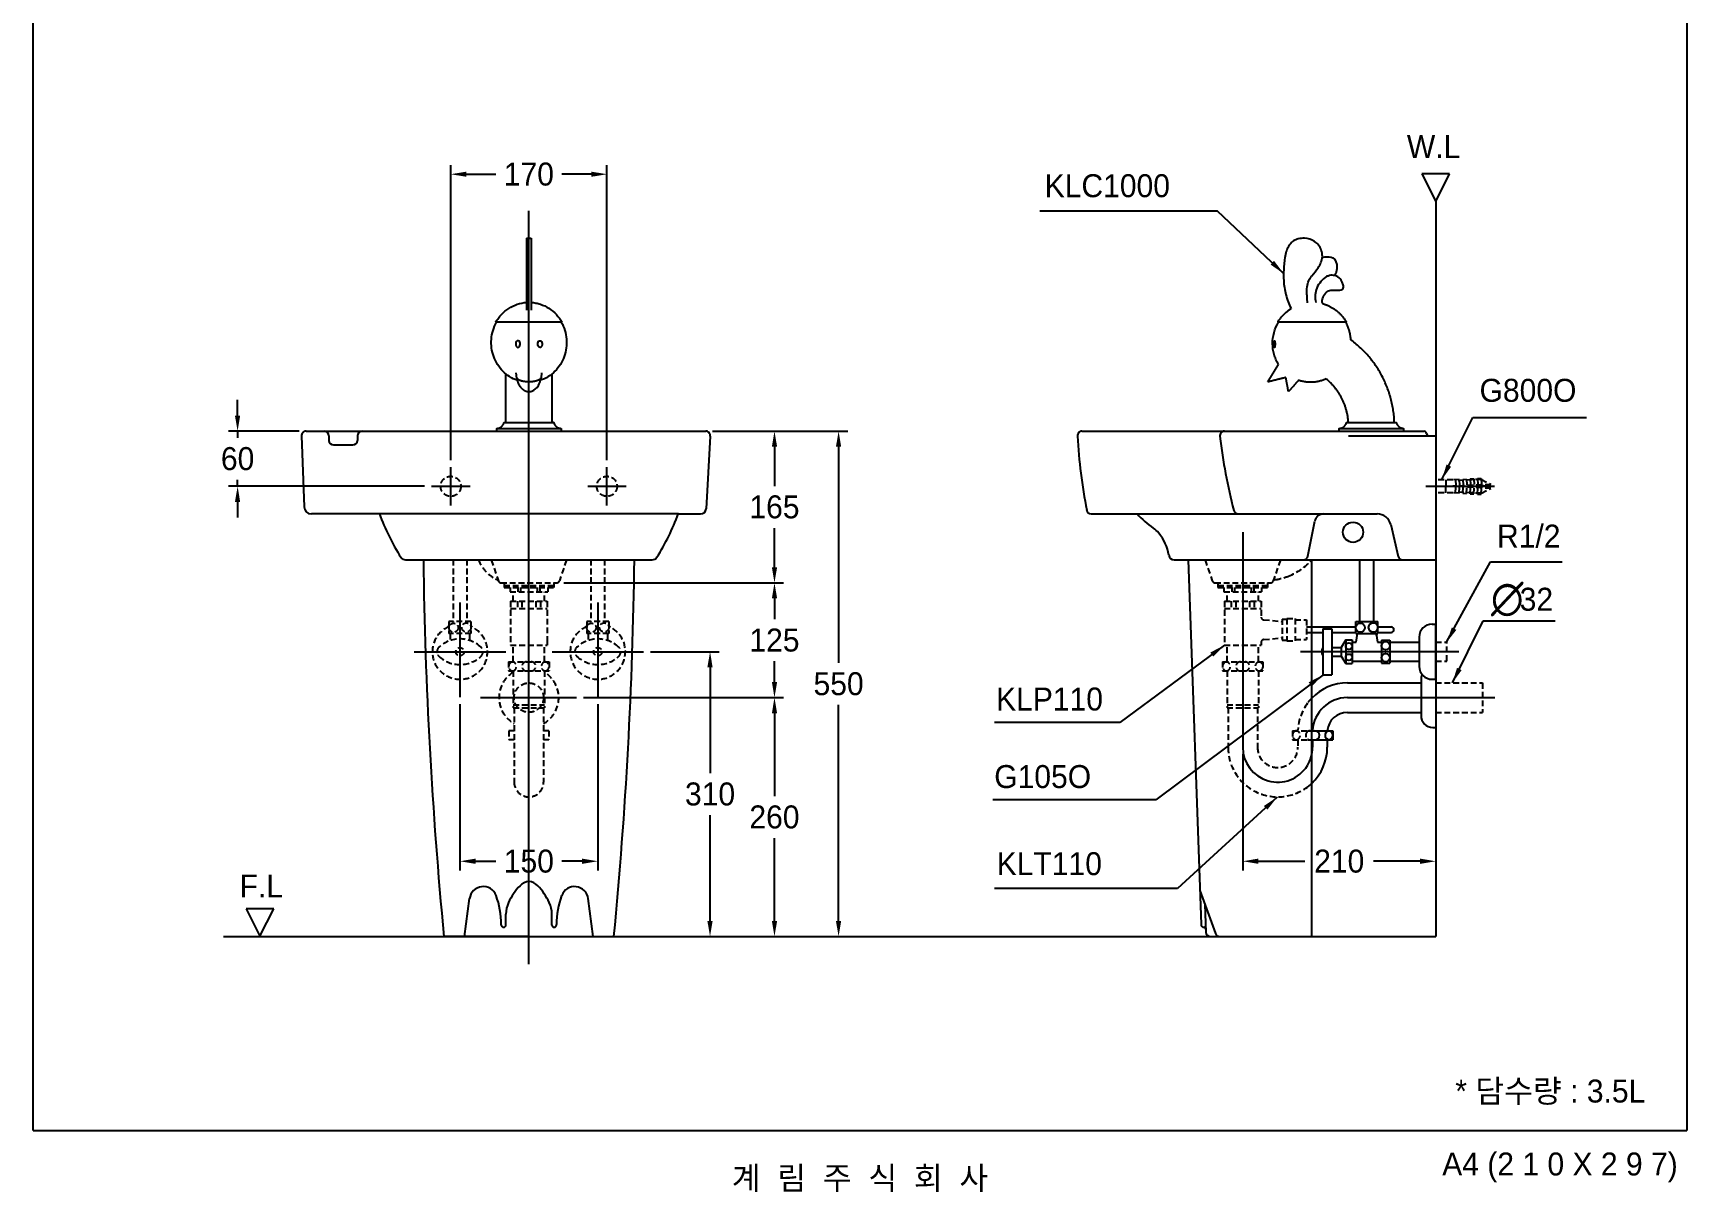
# Model space of a CAD drawing. Header units: millimetres. Extents: x 0 to 3800, y -67 to 2530.
# Drawn here: x 0 to 1800, y -67 to 1194 of the extents above; entities that cross this region are included whole.
import ezdxf
from ezdxf.enums import TextEntityAlignment as Align
from ezdxf.lldxf.tags import DXFTag

# ---------------------------------------------------------------- set-up
doc = ezdxf.new("R2010")
doc.units = ezdxf.units.MM
doc.linetypes.add('DASHED2', pattern=[9.525, 6.35, -3.175])
for name, color, linetype in [('TEXT', 7, 'Continuous'), ('내부선 및 부속', 4, 'Continuous'), ('도각라인', 7, 'Continuous'), ('외형선', 3, 'Continuous'), ('점선', 6, 'DASHED2'), ('중심선', 1, 'DASHED'), ('치수선', 7, 'Continuous')]:
    doc.layers.add(name, color=color, linetype=linetype)
doc.styles.add('____', font='')
doc.styles.add('타이틀', font='H2GTRM.TTF', dxfattribs={"height": 25})
doc.styles.get('____').set_extended_font_data('굴림')
tags = doc.linetypes.add('DASHDOT', pattern=[70, 31, -13, 13, -13]).pattern_tags.tags
tags[10:11] = [DXFTag(74, 4), DXFTag(75, 0), DXFTag(340, '0'), DXFTag(46, 0.0), DXFTag(50, 0.0), DXFTag(44, 0.0), DXFTag(45, 0.0)]
tags[8:9] = [DXFTag(74, 4), DXFTag(75, 0), DXFTag(340, '0'), DXFTag(46, 0.0), DXFTag(50, 0.0), DXFTag(44, 0.0), DXFTag(45, 0.0)]
tags[6:7] = [DXFTag(74, 4), DXFTag(75, 0), DXFTag(340, '0'), DXFTag(46, 0.0), DXFTag(50, 0.0), DXFTag(44, 0.0), DXFTag(45, 0.0)]
tags[4:5] = [DXFTag(74, 4), DXFTag(75, 0), DXFTag(340, '0'), DXFTag(46, 0.0), DXFTag(50, 0.0), DXFTag(44, 0.0), DXFTag(45, 0.0)]
tags = doc.linetypes.add('DASHED', pattern=[25.72, 12.86, -12.86]).pattern_tags.tags
tags[6:7] = [DXFTag(74, 4), DXFTag(75, 0), DXFTag(340, '0'), DXFTag(46, 0.0), DXFTag(50, 0.0), DXFTag(44, 0.0), DXFTag(45, 0.0)]
tags[4:5] = [DXFTag(74, 4), DXFTag(75, 0), DXFTag(340, '0'), DXFTag(46, 0.0), DXFTag(50, 0.0), DXFTag(44, 0.0), DXFTag(45, 0.0)]
doc.dimstyles.new('MSADIM', dxfattribs={"dimtxt": 33, "dimasz": 17, "dimexe": 10, "dimexo": 7.5, "dimgap": 10, "dimtad": 0, "dimtih": 1, "dimtoh": 1, "dimdec": 0, "dimzin": 1, "dimdsep": 46, "dimtxsty": '____', "dimcen": 11.25, "dimadec": 0, "dimazin": 0, "dimtfac": 1, "dimtdec": 0, "dimtix": 1, "dimtmove": 0, "dimatfit": 3, "dimfxl": 0, "dimtolj": 1, "dimtzin": 1, "dimarcsym": 0})

# ---------------------------------------------------------------- blocks, each defined once
blk = doc.blocks.new('*D67')
at = {"layer": '치수선', "color": 0, "linetype": 'Continuous', "lineweight": -2}
for p, q in [((454.6, 729.6), (454.6, 1050.8)), ((624.6, 729.6), (624.6, 1050.8)), ((471.6, 1040.8), (503.7, 1040.8)), ((607.6, 1040.8), (575.6, 1040.8))]:
    blk.add_line(p, q, dxfattribs=at)
at = {"layer": '치수선', "color": 0, "linetype": 'Continuous'}
for points in [[(471.6, 1043.6), (471.6, 1038), (454.6, 1040.8)], [(607.6, 1043.6), (607.6, 1038), (624.6, 1040.8)]]:
    blk.add_solid(points, dxfattribs=at)
at = {"layer": '치수선', "color": 0, "linetype": 'Continuous', "insert": (539.6, 1040.8), "char_height": 25, "attachment_point": 5, "style": '____'}
blk.add_mtext('\\A1;170', dxfattribs=at)
blk = doc.blocks.new('*D68')
at = {"layer": '치수선', "color": 0, "linetype": 'Continuous', "lineweight": -2}
for p, q in [((222.6, 778.1), (222.6, 795.1)), ((289.6, 761.1), (212.6, 761.1)), ((222.6, 761.1), (222.6, 753.9)), ((222.6, 701.1), (222.6, 708.3)), ((426.1, 701.1), (212.6, 701.1)), ((222.6, 684.1), (222.6, 667.1))]:
    blk.add_line(p, q, dxfattribs=at)
at = {"layer": '치수선', "color": 0, "linetype": 'Continuous'}
for points in [[(219.7, 778.1), (225.4, 778.1), (222.6, 761.1)], [(219.7, 684.1), (225.4, 684.1), (222.6, 701.1)]]:
    blk.add_solid(points, dxfattribs=at)
at = {"layer": '치수선', "color": 0, "linetype": 'Continuous', "insert": (222.6, 731.1), "char_height": 25, "attachment_point": 5, "style": '____'}
blk.add_mtext('\\A1;60', dxfattribs=at)
blk = doc.blocks.new('*D69')
at = {"layer": '치수선', "color": 0, "linetype": 'Continuous', "lineweight": -2}
for p, q in [((739.6, 761.1), (816.9, 761.1)), ((806.9, 744.1), (806.9, 701.4)), ((806.9, 613.1), (806.9, 655.7)), ((577.5, 596.1), (816.9, 596.1))]:
    blk.add_line(p, q, dxfattribs=at)
at = {"layer": '치수선', "color": 0, "linetype": 'Continuous'}
for points in [[(804.1, 744.1), (809.8, 744.1), (806.9, 761.1)], [(804.1, 613.1), (809.8, 613.1), (806.9, 596.1)]]:
    blk.add_solid(points, dxfattribs=at)
at = {"layer": '치수선', "color": 0, "linetype": 'Continuous', "insert": (806.9, 678.6), "char_height": 25, "attachment_point": 5, "style": '____'}
blk.add_mtext('\\A1;165', dxfattribs=at)
blk = doc.blocks.new('*D70')
at = {"layer": '치수선', "color": 0, "linetype": 'Continuous', "lineweight": -2}
for p, q in [((577.5, 596.1), (816.9, 596.1)), ((806.9, 579.1), (806.9, 556.4)), ((806.9, 488.1), (806.9, 510.7)), ((599.1, 471.1), (816.9, 471.1))]:
    blk.add_line(p, q, dxfattribs=at)
at = {"layer": '치수선', "color": 0, "linetype": 'Continuous'}
for points in [[(804.1, 579.1), (809.8, 579.1), (806.9, 596.1)], [(804.1, 488.1), (809.8, 488.1), (806.9, 471.1)]]:
    blk.add_solid(points, dxfattribs=at)
at = {"layer": '치수선', "color": 0, "linetype": 'Continuous', "insert": (806.9, 533.6), "char_height": 25, "attachment_point": 5, "style": '____'}
blk.add_mtext('\\A1;125', dxfattribs=at)
blk = doc.blocks.new('*D71')
at = {"layer": '치수선', "color": 0, "linetype": 'Continuous', "lineweight": -2}
for p, q in [((599.1, 471.1), (816.9, 471.1)), ((806.9, 454.1), (806.9, 363.9)), ((806.9, 228.1), (806.9, 318.3)), ((793.2, 211.1), (816.9, 211.1))]:
    blk.add_line(p, q, dxfattribs=at)
at = {"layer": '치수선', "color": 0, "linetype": 'Continuous'}
for points in [[(804.1, 454.1), (809.8, 454.1), (806.9, 471.1)], [(804.1, 228.1), (809.8, 228.1), (806.9, 211.1)]]:
    blk.add_solid(points, dxfattribs=at)
at = {"layer": '치수선', "color": 0, "linetype": 'Continuous', "insert": (806.9, 341.1), "char_height": 25, "attachment_point": 5, "style": '____'}
blk.add_mtext('\\A1;260', dxfattribs=at)
blk = doc.blocks.new('*D72')
at = {"layer": '치수선', "color": 0, "linetype": 'Continuous', "lineweight": -2}
for p, q in [((671.9, 521.1), (746.8, 521.1)), ((736.8, 504.1), (736.8, 388.9)), ((736.8, 228.1), (736.8, 343.2)), ((741, 211.1), (746.8, 211.1))]:
    blk.add_line(p, q, dxfattribs=at)
at = {"layer": '치수선', "color": 0, "linetype": 'Continuous'}
for points in [[(733.9, 504.1), (739.6, 504.1), (736.8, 521.1)], [(733.9, 228.1), (739.6, 228.1), (736.8, 211.1)]]:
    blk.add_solid(points, dxfattribs=at)
at = {"layer": '치수선', "color": 0, "linetype": 'Continuous', "insert": (736.8, 366.1), "char_height": 25, "attachment_point": 5, "style": '____'}
blk.add_mtext('\\A1;310', dxfattribs=at)
blk = doc.blocks.new('*D73')
at = {"layer": '치수선', "color": 0, "linetype": 'Continuous', "lineweight": -2}
for p, q in [((739.6, 761.1), (886.7, 761.1)), ((876.7, 744.1), (876.7, 508.9)), ((876.7, 228.1), (876.7, 463.3)), ((874.5, 211.1), (886.7, 211.1))]:
    blk.add_line(p, q, dxfattribs=at)
at = {"layer": '치수선', "color": 0, "linetype": 'Continuous'}
for points in [[(873.8, 744.1), (879.5, 744.1), (876.7, 761.1)], [(873.8, 228.1), (879.5, 228.1), (876.7, 211.1)]]:
    blk.add_solid(points, dxfattribs=at)
at = {"layer": '치수선', "color": 0, "linetype": 'Continuous', "insert": (876.7, 486.1), "char_height": 25, "attachment_point": 5, "style": '____'}
blk.add_mtext('\\A1;550', dxfattribs=at)
blk = doc.blocks.new('*D74')
at = {"layer": '치수선', "color": 0, "linetype": 'Continuous', "lineweight": -2}
for p, q in [((464.6, 464), (464.6, 283)), ((614.6, 464), (614.6, 283)), ((481.6, 293), (503.7, 293)), ((597.6, 293), (575.6, 293))]:
    blk.add_line(p, q, dxfattribs=at)
at = {"layer": '치수선', "color": 0, "linetype": 'Continuous'}
for points in [[(481.6, 295.9), (481.6, 290.2), (464.6, 293)], [(597.6, 295.9), (597.6, 290.2), (614.6, 293)]]:
    blk.add_solid(points, dxfattribs=at)
at = {"layer": '치수선', "color": 0, "linetype": 'Continuous', "insert": (539.6, 293), "char_height": 25, "attachment_point": 5, "style": '____'}
blk.add_mtext('\\A1;150', dxfattribs=at)
blk = doc.blocks.new('*D75')
at = {"layer": '치수선', "color": 0, "linetype": 'Continuous', "lineweight": -2}
for p, q in [((1316.6, 409.6), (1316.6, 283)), ((1333.6, 293), (1384.3, 293)), ((1509.6, 293), (1458.9, 293)), ((1526.6, 293), (1526.6, 283))]:
    blk.add_line(p, q, dxfattribs=at)
at = {"layer": '치수선', "color": 0, "linetype": 'Continuous'}
for points in [[(1333.6, 295.9), (1333.6, 290.2), (1316.6, 293)], [(1509.6, 295.9), (1509.6, 290.2), (1526.6, 293)]]:
    blk.add_solid(points, dxfattribs=at)
at = {"layer": '치수선', "color": 0, "linetype": 'Continuous', "insert": (1421.6, 293), "char_height": 25, "attachment_point": 5, "style": '____'}
blk.add_mtext('\\A1;210', dxfattribs=at)

msp = doc.modelspace()

# ---------------------------------------------------------------- linework, layer by layer
at = {"layer": '내부선 및 부속', "linetype": 'Continuous'}
for p, q in [((322, 756.1), (322, 751.1)), ((353, 756.1), (353, 751.1)), ((504.6, 761.1), (574.6, 761.1)), ((327, 746.1), (348, 746.1)), ((1201.6, 671.1), (1463, 671.1)), ((1387.4, 625.1), (1395, 663)), ((1477.6, 659.5), (1485.7, 624.9)), ((1444.1, 553.8), (1444.1, 621.1)), ((1459.1, 553.8), (1459.1, 621.1)), ((1391.6, 548.1), (1439.6, 548.1)), ((1391.6, 542.1), (1403.6, 542.1)), ((1403.6, 546.1), (1413.6, 546.1)), ((1403.6, 546.1), (1403.6, 496.1)), ((1413.6, 546.1), (1413.6, 496.1)), ((1413.6, 542.1), (1439.6, 542.1)), ((1439.6, 540.8), (1439.6, 553.8)), ((1439.6, 553.8), (1463.6, 553.8)), ((1439.6, 540.8), (1463.6, 540.8)), ((1440.1, 531.3), (1441.6, 540.8)), ((1441.1, 538.6), (1441.1, 540.8)), ((1461.6, 540.8), (1463.1, 531.3)), ((1462.1, 538.6), (1462.1, 540.8)), ((1463.6, 540.8), (1463.6, 553.8)), ((1463.6, 548.1), (1478.1, 548.1)), ((1463.6, 542.1), (1478.1, 542.1)), ((1522.6, 551.1), (1526.6, 551.1)), ((1526.6, 491.1), (1526.6, 551.1)), ((1413.6, 525.8), (1423.6, 525.8)), ((1428.6, 534.1), (1423.6, 525.8)), ((1423.6, 525.8), (1423.6, 516.3)), ((1428.6, 534.1), (1428.6, 508.1)), ((1428.6, 534.1), (1435.6, 534.1)), ((1435.6, 534.1), (1435.6, 508.1)), ((1435.6, 531.3), (1440.1, 531.3)), ((1441.3, 538.6), (1441.1, 538.6)), ((1462.1, 538.6), (1462, 538.6)), ((1463.1, 531.3), (1467.6, 531.3)), ((1467.6, 533.6), (1476.6, 533.6)), ((1467.6, 533.6), (1467.6, 508.6)), ((1476.6, 533.6), (1476.6, 508.6)), ((1476.6, 531.3), (1508.6, 531.3)), ((1508.6, 537.1), (1508.6, 505.1)), ((1413.6, 516.3), (1423.6, 516.3)), ((1423.6, 516.3), (1428.6, 508.1)), ((1428.6, 508.1), (1435.6, 508.1)), ((1435.6, 510.8), (1467.6, 510.8)), ((1467.6, 508.6), (1476.6, 508.6)), ((1476.6, 510.8), (1508.6, 510.8)), ((1403.6, 496.1), (1413.6, 496.1)), ((1430.5, 487.1), (1510.6, 487.1)), ((1510.6, 490.6), (1510.6, 455.1)), ((1522.6, 491.1), (1526.6, 491.1)), ((1526.6, 503.6), (1526.6, 438.6)), ((1430.5, 455.1), (1510.6, 455.1)), ((1510.6, 455.1), (1510.6, 451.6)), ((1391.6, 435.1), (1414.6, 435.1)), ((1414.6, 435.1), (1414.6, 425.1)), ((1523.6, 438.6), (1526.6, 438.6)), ((1391.6, 425.1), (1414.6, 425.1)), ((1408.6, 425.1), (1408.6, 417.1)), ((469.6, 211.1), (475, 252.4)), ((609.6, 211.1), (604.3, 252.4)), ((514.6, 223.6), (514.6, 235.3)), ((564.6, 223.6), (564.6, 235.3)), ((509.6, 223.6), (509.6, 224.2)), ((569.6, 223.6), (569.6, 224.2))]:
    msp.add_line(p, q, dxfattribs=at)
for centre, radius in [((1436.6, 651.1), 11), ((1444.6, 547.2), 5), ((1458.6, 547.5), 5), ((1432.1, 527.1), 3.5), ((1472.1, 527.6), 4.5), ((1432.1, 515.1), 3.5), ((1472.1, 514.6), 4.5)]:
    msp.add_circle(centre, radius, dxfattribs=at)
for centre, radius, start, end in [((317, 756.1), 5, 0, 90), ((358, 756.1), 5, 90, 180), ((1296.6, 756.1), 5, 90, 186.6977), ((327, 751.1), 5, 180, 270), ((348, 751.1), 5, 270, 0), ((1887.6, 825.5), 600, 186.6977, 194.5417), ((1311.6, 676.1), 5, 194.5417, 270), ((1404.8, 661.1), 10, 90, 168.6901), ((1463, 656.1), 15, 13.142, 90), ((1490.6, 626.1), 5, 193.1414, 270), ((1478.1, 545.1), 3, 270, 90), ((1522.6, 537.1), 14, 90, 180), ((1410, 521.1), 7.84, 144.9654, 215.0346), ((1522.6, 505.1), 14, 180, 270), ((1430.5, 433.1), 54, 90, 136.0987), ((1523.6, 490.6), 13, 154.7644, 180), ((1430.5, 433.1), 22, 90, 174.7841), ((1523.6, 451.6), 13, 180, 270), ((1395.1, 430.1), 5, 270, 90), ((1411.1, 430.1), 5, 98.6269, 261.3731), ((1409.6, 430.1), 5, 278.6269, 81.3731), ((1354.6, 417.1), 54, 313.2501, 0), ((540.9, 256.1), 15, 94.6842, 136.7007), ((538.4, 256.1), 15, 43.2993, 85.3158), ((489.9, 250.4), 15, 20.5046, 172.5832), ((419.6, 224.2), 90, 0, 20.5046), ((580.9, 218.4), 70, 136.7007, 155.0021), ((498.4, 218.4), 70, 24.9979, 43.2993), ((659.6, 224.2), 90, 159.4954, 180), ((589.4, 250.4), 15, 7.4168, 159.4954), ((544.6, 235.3), 30, 155.0021, 180), ((534.6, 235.3), 30, 0, 24.9979), ((512.1, 223.6), 2.5, 180, 0), ((567.1, 223.6), 2.5, 180, 0)]:
    msp.add_arc(centre, radius, start, end, dxfattribs=at)
for points, degree in [([(537.1, 971.1), (539.6, 971.1), (542.2, 971.1)], 2), ([(1429.4, 879.6), (1392, 879.6), (1354.6, 879.6)], 2), ([(1344, 814.8), (1349.8, 824.2), (1355.5, 833.7)], 2), ([(526.4, 819.5), (526.1, 822.2), (525.8, 824.8)], 2), ([(539.2, 814.7), (539.6, 814.7), (540.1, 814.7)], 2), ([(553.5, 824.8), (553.2, 822.2), (552.9, 819.5)], 2), ([(1366.2, 804.7), (1364.9, 812.1), (1363.5, 819.5)], 2), ([(1377.2, 816.5), (1371.8, 810.3), (1366.4, 804.2)], 2), ([(1366.3, 804.2), (1366.4, 804.1), (1366.3, 804.2), (1366.2, 804.7)], 3), ([(504.6, 761.1), (504.6, 762.6), (504.6, 764.1)], 2), ([(574.6, 764.1), (574.6, 762.6), (574.6, 761.1)], 2), ([(1421.6, 761.1), (1421.6, 762.6), (1421.6, 764.1)], 2), ([(1491.6, 764.1), (1491.6, 762.6), (1491.6, 761.1)], 2)]:
    msp.add_open_spline(points, degree=degree, dxfattribs=at)
for points, degree, knots in [([(537.1, 971.1), (537.1, 971.3), (537.1, 968), (537.1, 939.3), (537.1, 914.1), (537.1, 898.3), (537.1, 892.7)], 3, [0, 0, 0, 0, 0.131391, 0.455005, 0.789593, 1, 1, 1, 1]), ([(542.2, 971.1), (542.2, 971.3), (542.2, 968), (542.2, 939.3), (542.2, 914.1), (542.2, 898.3), (542.2, 892.7)], 3, [0, 0, 0, 0, 0.131391, 0.455005, 0.789593, 1, 1, 1, 1]), ([(1387, 901), (1386.8, 902.8), (1386.6, 907.2), (1386.3, 914.2), (1386.8, 921.6), (1389.4, 926.9), (1393.4, 932.4), (1397.9, 937.6), (1402.1, 944.6), (1403.7, 951.3), (1402.4, 958), (1399.4, 963.6), (1393.5, 969.2), (1385.4, 971.6), (1377.3, 970.8), (1371.8, 968.6), (1367.6, 964.6), (1364.8, 959.4), (1362.9, 953), (1361.9, 946.7), (1361.3, 940.3), (1361, 933.5), (1361, 923), (1363, 909.4), (1366.8, 899.4), (1369.2, 894.5)], 3, [0, 0, 0, 0, 0.031801, 0.074655, 0.119373, 0.156428, 0.173508, 0.236459, 0.273032, 0.312549, 0.351508, 0.386518, 0.41993, 0.487567, 0.525196, 0.556541, 0.588233, 0.621066, 0.656085, 0.701939, 0.729444, 0.76603, 0.81836, 0.907657, 1, 1, 1, 1]), ([(1403.2, 950.4), (1404, 950.5), (1408, 951.2), (1416.5, 951.4), (1420, 940.7), (1418.4, 934.1), (1417.1, 931.2), (1416.8, 930.5)], 3, [0, 0, 0, 0, 0.080134, 0.360871, 0.703593, 0.925876, 1, 1, 1, 1]), ([(1403.3, 900), (1402.9, 902.3), (1403.3, 907.1), (1406.5, 911.8), (1409.8, 913.9), (1412.3, 914.5), (1416.1, 914.8), (1419.9, 914.5), (1423.4, 914.8), (1425.5, 915.7), (1426.3, 918), (1425.9, 920.9), (1424.3, 925.2), (1420.5, 929.7), (1415, 931.1), (1410.8, 930.6), (1406.3, 928.8), (1401.3, 924.2), (1396.8, 917.4), (1394.9, 909.3), (1395.5, 903.9), (1396.2, 901.2)], 3, [0, 0, 0, 0, 0.077488, 0.150087, 0.175032, 0.20267, 0.231562, 0.297959, 0.325156, 0.345581, 0.367474, 0.398376, 0.4388, 0.513201, 0.581785, 0.61313, 0.648772, 0.736877, 0.828527, 0.909147, 1, 1, 1, 1]), ([(503.5, 879.6), (504.4, 881.1), (506.3, 884.1), (510.8, 889.5), (520.1, 897.4), (530.2, 900.8), (537.1, 901.3)], 3, [0, 0, 0, 0, 0.130386, 0.253823, 0.505176, 1, 1, 1, 1]), ([(542.2, 901.3), (543.9, 901.2), (547.3, 900.7), (553.9, 899), (565, 893.6), (572.3, 885.7), (575.7, 879.6)], 3, [0, 0, 0, 0, 0.122951, 0.246008, 0.494065, 1, 1, 1, 1]), ([(527, 816.5), (524, 817.5), (518.4, 820.2), (508.6, 828.1), (500, 841.9), (497.5, 861.4), (501.2, 874), (504.4, 879.6)], 3, [0, 0, 0, 0, 0.121499, 0.244428, 0.494027, 0.747196, 1, 1, 1, 1]), ([(575.7, 879.6), (575.7, 879.6), (575.2, 879.6), (554.1, 879.6), (531.3, 879.6), (507.8, 879.6), (504.8, 879.6), (503.5, 879.6)], 3, [0, 0, 0, 0, 0.001224, 0.02078, 0.878326, 0.946966, 1, 1, 1, 1]), ([(574.9, 879.6), (576.5, 876.8), (579, 870.9), (581.4, 858.2), (579.3, 842), (569.1, 825.4), (558.2, 818.5), (552.3, 816.5)], 3, [0, 0, 0, 0, 0.124354, 0.251821, 0.504997, 0.755054, 1, 1, 1, 1]), ([(1355.5, 833.7), (1354.4, 835.4), (1352.6, 839), (1349.9, 846.5), (1347.9, 860.5), (1351.2, 872.6), (1355.5, 879.6)], 3, [0, 0, 0, 0, 0.125776, 0.249143, 0.495555, 1, 1, 1, 1]), ([(528, 859.6), (528.8, 859.5), (529.4, 858.7), (530, 857.2), (530.2, 856.3), (530.1, 855.5), (530, 854.7), (529.8, 853.9), (528.9, 852.6), (528.2, 852.1), (527.4, 852.3), (526.6, 852.4), (526, 853.1), (525.3, 854.6), (525.2, 855.5), (525.3, 856.4), (525.3, 857.1), (525.6, 857.9), (526.4, 859.3), (527.1, 859.8), (528, 859.6)], 3, [0, 0, 0, 0, 0.126139, 0.126139, 0.256769, 0.256769, 0.256769, 0.380836, 0.380836, 0.501111, 0.501111, 0.501111, 0.625851, 0.625851, 0.756893, 0.756893, 0.756893, 0.876425, 0.876425, 1, 1, 1, 1]), ([(551.3, 859.6), (550.5, 859.5), (549.9, 858.7), (549.2, 857.2), (549.1, 856.3), (549.2, 855.5), (549.2, 854.7), (549.5, 853.9), (550.4, 852.6), (551.1, 852.1), (551.9, 852.3), (552.7, 852.4), (553.3, 853.1), (553.9, 854.6), (554.1, 855.5), (554, 856.4), (553.9, 857.1), (553.7, 857.9), (552.9, 859.3), (552.2, 859.8), (551.3, 859.6)], 3, [0, 0, 0, 0, 0.126139, 0.126139, 0.256769, 0.256769, 0.256769, 0.380836, 0.380836, 0.501111, 0.501111, 0.501111, 0.625851, 0.625851, 0.756893, 0.756893, 0.756893, 0.876425, 0.876425, 1, 1, 1, 1]), ([(1350.9, 859.6), (1350.6, 859.5), (1350.4, 858.7), (1350.2, 857.2), (1350.2, 856.3), (1350.2, 855.5), (1350.2, 854.7), (1350.3, 853.9), (1350.7, 852.6), (1350.9, 852.1), (1351.2, 852.3), (1351.4, 852.4), (1351.6, 853.1), (1351.7, 854.6), (1351.7, 855.5), (1351.7, 856.4), (1351.7, 857.1), (1351.6, 857.9), (1351.4, 859.3), (1351.2, 859.8), (1350.9, 859.6)], 3, [0, 0, 0, 0, 0.126139, 0.126139, 0.256769, 0.256769, 0.256769, 0.380836, 0.380836, 0.501111, 0.501111, 0.501111, 0.625851, 0.625851, 0.756893, 0.756893, 0.756893, 0.876425, 0.876425, 1, 1, 1, 1]), ([(542.9, 804.7), (546, 805.8), (548.3, 808.1), (551.5, 813.3), (552.4, 816.2), (552.8, 819.1)], 3, [0, 0, 0, 0, 0.507513, 0.507513, 1, 1, 1, 1]), ([(1363.5, 819.5), (1360.2, 818.7), (1356.9, 817.9), (1350.5, 816.3), (1344, 814.7)], 2, [0, 0, 0, 0.336178, 0.336178, 1, 1, 1])]:
    msp.add_open_spline(points, degree=degree, knots=knots, dxfattribs=at)
for points, weights in [([(1354.6, 879.6), (1360.1, 888.8), (1369.2, 894.5)], [1, 0.973296403407, 1]), ([(1403.3, 900), (1407.4, 898.9), (1411.2, 897)], [1, 0.994890011379, 1]), ([(1411.2, 897), (1423, 891.1), (1429.4, 879.6)], [1, 0.95438836606, 1]), ([(1428.5, 879.6), (1433.3, 870.8), (1433.8, 860.9)], [1, 0.974177952378, 1]), ([(1481.6, 770.6), (1479.6, 827.3), (1433.8, 860.9)], [1, 0.899862509174, 1]), ([(514.6, 770.6), (514.6, 797), (514.6, 823.3)], [1, 0.999999979977, 1]), ([(564.6, 823.3), (564.7, 797), (564.7, 770.6)], [1, 0.999999979977, 1]), ([(1407.5, 818), (1392.7, 811.3), (1377.2, 816.5)], [1, 0.931533684457, 1]), ([(1431.6, 770.6), (1429.8, 799.5), (1407.5, 818)], [1, 0.918381147514, 1]), ([(504.7, 764.2), (504.7, 764.2), (504.7, 764.2)], [1, 0.999999341555, 1]), ([(505, 764.2), (511.1, 764.6), (512.6, 770.6)], [1, 0.808018701993, 1]), ([(566.7, 770.6), (568.2, 764.6), (574.3, 764.2)], [1, 0.808009014841, 1]), ([(1421.6, 764.2), (1421.6, 764.2), (1421.7, 764.2)], [1, 0.999999341555, 1]), ([(1421.9, 764.2), (1428.1, 764.6), (1429.5, 770.6)], [1, 0.808018701993, 1]), ([(1483.7, 770.6), (1485.1, 764.8), (1491, 764.2)], [1, 0.819039911413, 1]), ([(1382.4, 621.1), (1386.6, 621), (1387.4, 625.1)], [0.935637300374, 0.743913478726, 1])]:
    msp.add_rational_spline(points, weights, degree=2, dxfattribs=at)
for points, weights, degree, knots in [([(539.2, 814.7), (538.3, 814.7), (537.4, 814.8), (536.5, 814.9), (532.8, 815.2), (530.3, 816.1), (527.2, 817.7), (526.5, 818.6), (526.4, 819.5)], [1, 0.999454868026, 0.999454868026, 1, 1, 1, 1, 1, 1], 3, [0, 0, 0, 0, 0.105924, 0.105924, 0.105924, 0.5421, 0.5421, 1, 1, 1, 1]), ([(526.4, 819.2), (526.6, 818.2), (526.8, 817.1), (527, 816.1), (528, 812.7), (529.8, 809.3), (535.5, 804.5), (539.2, 803.4), (542.9, 804.7)], [1, 0.9984999937, 0.9984999937, 1, 1, 1, 1, 1, 1], 3, [0, 0, 0, 0, 0.123405, 0.123405, 0.123405, 0.55589, 0.55589, 1, 1, 1, 1]), ([(552.9, 819.5), (552.8, 818.9), (552.5, 818.3), (552, 817.9), (551.3, 817.2), (550, 816.5), (546.1, 815.3), (543.4, 814.8), (540.1, 814.7)], [1, 0.957173865269, 0.957173865269, 1, 1, 1, 1, 1, 1], 3, [0, 0, 0, 0, 0.089519, 0.089519, 0.089519, 0.548443, 0.548443, 1, 1, 1, 1]), ([(504.7, 764.1), (504.6, 764.1), (504.6, 764.1), (504.6, 764.1), (539.6, 764.1), (573.1, 764.1), (574.6, 764.1)], [0.982266230966, 0.990847086995, 1, 0.707106781056, 1, 0.71625969406, 0.982266230966], 2, [0, 0, 0, 0.015625, 0.015625, 0.515625, 0.515625, 1, 1, 1]), ([(512.6, 770.6), (512.6, 770.6), (512.6, 770.6), (512.6, 770.6), (539.6, 770.6), (565.5, 770.6), (566.7, 770.6)], [0.982266230966, 0.990847086995, 1, 0.707106781056, 1, 0.71625969406, 0.982266230966], 2, [0, 0, 0, 0.015625, 0.015625, 0.515625, 0.515625, 1, 1, 1]), ([(1421.6, 764.1), (1421.6, 764.1), (1421.6, 764.1), (1421.6, 764.1), (1456.6, 764.1), (1491.6, 764.1), (1491.6, 764.1)], [0.982266230966, 0.990847086995, 1, 0.707106781056, 1, 0.707106781056, 1], 2, [0, 0, 0, 0.015385, 0.015385, 0.507692, 0.507692, 1, 1, 1]), ([(1429.6, 770.6), (1429.5, 770.6), (1429.5, 770.6), (1429.5, 770.6), (1456.6, 770.6), (1483.7, 770.6), (1483.7, 770.6)], [0.982266230966, 0.990847086995, 1, 0.707106781056, 1, 0.707106800614, 0.99999996135], 2, [0, 0, 0, 0.015385, 0.015385, 0.507692, 0.507692, 1, 1, 1])]:
    msp.add_rational_spline(points, weights, degree=degree, knots=knots, dxfattribs=at)
at = {"layer": '도각라인', "color": 7}
for p, q in [((0, 0), (0, 2530)), ((1800, 2530), (1800, 0)), ((0, 0), (1800, 0))]:
    msp.add_line(p, q, dxfattribs=at)
at = {"layer": '외형선', "linetype": 'Continuous'}
for p, q in [((1541.6, 1041.1), (1511.6, 1041.1)), ((1511.6, 1041.1), (1526.6, 1011.1)), ((1526.6, 1011.1), (1541.6, 1041.1)), ((1526.6, 1011.1), (1526.6, 211.1)), ((297.1, 761.1), (732.1, 761.1)), ((1141.6, 761.1), (1513.6, 761.1)), ((1421.6, 761.1), (1491.6, 761.1)), ((1431.6, 756.1), (1526.6, 756.1)), ((292.1, 755.9), (294.9, 678.8)), ((737.1, 755.8), (732.5, 676.7)), ((377, 671.1), (302.9, 671.1)), ((702.3, 671.1), (377, 671.1)), ((702.3, 671.1), (726.5, 671.1)), ((1151.6, 671.1), (1201.6, 671.1)), ((405.4, 621.1), (673.9, 621.1)), ((1242, 621.1), (1526.6, 621.1)), ((1257, 621.1), (1271.2, 224)), ((1391.6, 211.1), (1391.6, 621.1)), ((1269.8, 261.1), (1286.9, 214.4)), ((261.9, 241.4), (231.9, 241.4)), ((231.9, 241.4), (246.9, 211.4)), ((246.9, 211.4), (261.9, 241.4)), ((1275.4, 245.9), (1276.4, 215.9)), ((1274.2, 221.1), (1274.3, 221.1)), ((1276.3, 219.2), (1276.4, 215.9)), ((207.4, 211.1), (1526.6, 211.1)), ((539.6, 211.1), (447.1, 211.1)), ((539.6, 211.1), (632.1, 211.1)), ((1281.4, 211.1), (1391.6, 211.1)), ((1281.4, 211.1), (1391.6, 211.1))]:
    msp.add_line(p, q, dxfattribs=at)
for centre, radius, start, end in [((297.1, 756.1), 5, 90, 182.0235), ((732.1, 756.1), 5, 356.6277, 90), ((1141.6, 756.1), 5, 90, 183.2402), ((1513.6, 758.1), 3, 9.5941, 90), ((1519.5, 759.1), 3, 189.5941, 270), ((1735.7, 789.7), 600, 183.2402, 191.0098), ((302.9, 679.1), 8, 182.0235, 270), ((611.5, 757.6), 250, 200.2592, 212.3514), ((467.7, 757.6), 250, 327.6486, 339.7408), ((726.5, 677.1), 6, 270, 356.6277), ((1151.6, 676.1), 5, 191.0098, 270), ((1280.8, 744), 107.7, 222.6347, 235.1006), ((1202.1, 631.1), 30, 39.7822, 55.1006), ((1186.7, 618.3), 50, 9.0234, 39.7822), ((405.4, 627.1), 6, 212.3514, 270), ((5424.3, 688.3), 5000, 180.7705, 185.4771), ((-4345, 688.3), 5000, 354.5229, 359.2295), ((673.9, 627.1), 6, 270, 327.6486), ((1242, 627.1), 6, 189.0234, 270), ((1274.2, 224.1), 3, 182.0454, 270), ((1274.3, 219.1), 2, 2.0454, 90), ((1281.4, 216.1), 5, 182.0454, 270), ((1291.6, 216.1), 5, 200.1111, 270)]:
    msp.add_arc(centre, radius, start, end, dxfattribs=at)
at = {"layer": '점선'}
for p, q in [((1545.3, 708.1), (1526.6, 708.1)), ((1537.6, 708.1), (1537.6, 701.1)), ((1552.2, 708.4), (1545.3, 708.1)), ((1586.6, 703.2), (1545.4, 701.1)), ((1548.2, 708.2), (1548.6, 701.2)), ((1576.3, 708.7), (1548.3, 707.2)), ((1552.2, 708.4), (1552.6, 701.5)), ((1556.2, 708.7), (1560.2, 708.9)), ((1556.2, 708.7), (1556.6, 701.7)), ((1560.2, 708.9), (1560.6, 701.9)), ((1564.2, 709.1), (1568.2, 709.3)), ((1564.2, 709.1), (1564.6, 702.1)), ((1568.2, 709.3), (1568.6, 702.3)), ((1572.2, 709.5), (1576.2, 709.7)), ((1572.2, 709.5), (1572.6, 702.5)), ((1579.6, 701.1), (1574.5, 702.6)), ((1576.2, 709.7), (1576.6, 702.7)), ((1576.3, 708.7), (1586.6, 703.2)), ((1545.3, 694.1), (1526.6, 694.1)), ((1537.6, 694.1), (1537.6, 701.1)), ((1552.2, 693.7), (1545.3, 694.1)), ((1586.6, 698.9), (1545.4, 701.1)), ((1548.2, 693.9), (1548.6, 700.9)), ((1576.3, 693.5), (1548.3, 694.9)), ((1552.2, 693.7), (1552.6, 700.7)), ((1556.2, 693.5), (1556.6, 700.5)), ((1556.2, 693.5), (1560.2, 693.3)), ((1560.2, 693.3), (1560.6, 700.3)), ((1564.2, 693.1), (1564.6, 700.1)), ((1564.2, 693.1), (1568.2, 692.9)), ((1568.2, 692.9), (1568.6, 699.9)), ((1572.2, 692.7), (1572.6, 699.7)), ((1572.2, 692.7), (1576.2, 692.5)), ((1579.6, 701.1), (1574.5, 699.6)), ((1576.2, 692.5), (1576.6, 699.5)), ((1576.3, 693.5), (1586.6, 698.9)), ((457.1, 621.1), (457.1, 553.8)), ((472.1, 621.1), (472.1, 553.8)), ((498.6, 621.1), (506.5, 598.1)), ((580.6, 621.1), (572.8, 598.1)), ((607.1, 621.1), (607.1, 553.8)), ((622.1, 621.1), (622.1, 553.8)), ((1275.6, 621.1), (1283.4, 598.1)), ((1357.6, 621.1), (1351.6, 603.4)), ((509.3, 596.1), (570, 596.1)), ((512.6, 596.1), (512.6, 591.1)), ((566.6, 596.1), (566.6, 591.1)), ((1286.3, 596.1), (1347, 596.1)), ((1289.6, 596.1), (1289.6, 591.1)), ((1343.6, 596.1), (1343.6, 591.1)), ((1351.6, 603.4), (1349.8, 598.1)), ((512.6, 593.1), (566.6, 593.1)), ((512.6, 591.1), (566.6, 591.1)), ((519.1, 591.1), (519.1, 586.1)), ((519.1, 586.1), (560.1, 586.1)), ((519.6, 576.1), (559.6, 576.1)), ((519.6, 576.1), (519.6, 528.1)), ((522.6, 576.1), (522.6, 586.1)), ((527.1, 576.1), (527.1, 568.1)), ((527.6, 591.1), (527.6, 586.1)), ((530.6, 591.1), (530.6, 586.1)), ((532.1, 576.1), (532.1, 568.1)), ((547.1, 576.1), (547.1, 568.1)), ((548.6, 591.1), (548.6, 586.1)), ((551.6, 591.1), (551.6, 586.1)), ((552.1, 576.1), (552.1, 568.1)), ((556.6, 576.1), (556.6, 586.1)), ((559.6, 576.1), (559.6, 531.3)), ((560.1, 591.1), (560.1, 586.1)), ((1289.6, 593.1), (1343.6, 593.1)), ((1289.6, 591.1), (1343.6, 591.1)), ((1296.1, 591.1), (1296.1, 586.1)), ((1296.1, 586.1), (1337.1, 586.1)), ((1296.6, 576.1), (1336.6, 576.1)), ((1296.6, 576.1), (1296.6, 528.1)), ((1299.6, 576.1), (1299.6, 586.1)), ((1304.1, 576.1), (1304.1, 568.1)), ((1304.6, 591.1), (1304.6, 586.1)), ((1307.6, 591.1), (1307.6, 586.1)), ((1309.1, 576.1), (1309.1, 568.1)), ((1324.1, 576.1), (1324.1, 568.1)), ((1325.6, 591.1), (1325.6, 586.1)), ((1328.6, 591.1), (1328.6, 586.1)), ((1329.1, 576.1), (1329.1, 568.1)), ((1333.6, 576.1), (1333.6, 586.1)), ((1336.6, 576.1), (1336.6, 558.8)), ((1337.1, 591.1), (1337.1, 586.1)), ((519.6, 568.1), (559.6, 568.1)), ((1296.6, 568.1), (1336.6, 568.1)), ((476.6, 553.8), (452.6, 553.8)), ((452.6, 553.8), (452.6, 540.8)), ((476.6, 540.8), (452.6, 540.8)), ((454.1, 540.8), (454.1, 533.4)), ((475.1, 540.8), (475.1, 533.4)), ((476.6, 553.8), (476.6, 540.8)), ((626.6, 553.8), (602.6, 553.8)), ((602.6, 553.8), (602.6, 540.8)), ((626.6, 540.8), (602.6, 540.8)), ((604.1, 540.8), (604.1, 533.4)), ((625.1, 540.8), (625.1, 533.4)), ((626.6, 553.8), (626.6, 540.8)), ((1339.4, 555.8), (1359.6, 554.1)), ((1359.6, 556.6), (1364.6, 556.6)), ((1359.6, 556.6), (1359.6, 533.6)), ((1364.6, 557.1), (1373.6, 557.1)), ((1364.6, 557.1), (1364.6, 533.1)), ((1373.6, 557.1), (1373.6, 533.1)), ((1373.6, 555.8), (1386.1, 555.8)), ((1386.1, 555.8), (1386.1, 534.3)), ((1386.1, 548.1), (1386.9, 548.1)), ((1386.1, 542.1), (1386.9, 542.1)), ((1386.9, 548.1), (1391.6, 548.1)), ((1386.9, 542.1), (1391.6, 542.1)), ((519.6, 528.1), (559.6, 528.1)), ((522.6, 510.1), (522.6, 528.1)), ((556.6, 510.1), (556.6, 528.1)), ((559.6, 531.3), (559.6, 528.1)), ((1296.6, 528.1), (1336.6, 528.1)), ((1299.6, 510.1), (1299.6, 528.1)), ((1333.6, 510.1), (1333.6, 528.1)), ((1336.6, 531.3), (1336.6, 528.1)), ((1339.4, 534.3), (1359.6, 536.1)), ((1359.6, 533.6), (1364.6, 533.6)), ((1364.6, 533.1), (1373.6, 533.1)), ((1373.6, 534.3), (1386.1, 534.3)), ((1526.6, 531.3), (1538.6, 531.3)), ((1538.6, 510.8), (1538.6, 531.3)), ((517.6, 510.1), (517.6, 500.1)), ((517.6, 510.1), (561.6, 510.1)), ((561.6, 510.1), (561.6, 500.1)), ((1294.6, 510.1), (1294.6, 500.1)), ((1294.6, 510.1), (1338.6, 510.1)), ((1338.6, 510.1), (1338.6, 500.1)), ((1526.6, 510.8), (1538.6, 510.8)), ((517.6, 500.1), (561.6, 500.1)), ((522.6, 500.1), (522.6, 460.1)), ((556.6, 500.1), (556.6, 460.1)), ((1294.6, 500.1), (1338.6, 500.1)), ((1299.6, 500.1), (1299.6, 460.1)), ((1333.6, 500.1), (1333.6, 460.1)), ((1526.6, 487.1), (1577.6, 487.1)), ((1577.6, 487.1), (1577.6, 455.1)), ((522.6, 463.1), (556.6, 463.1)), ((522.6, 460.1), (556.6, 460.1)), ((523.6, 460.1), (523.6, 379.1)), ((555.6, 460.1), (555.6, 379.1)), ((1299.6, 463.1), (1333.6, 463.1)), ((1299.6, 460.1), (1333.6, 460.1)), ((1300.6, 460.1), (1300.6, 417.1)), ((1332.6, 460.1), (1332.6, 417.1)), ((1526.6, 455.1), (1577.6, 455.1)), ((523.6, 435.1), (517.9, 435.1)), ((517.9, 435.1), (517.9, 425.1)), ((561.4, 435.1), (555.6, 435.1)), ((561.4, 435.1), (561.4, 425.1)), ((1370.6, 435.1), (1386.9, 435.1)), ((1370.6, 435.1), (1370.6, 425.1)), ((1376.6, 435.1), (1376.6, 436.2)), ((1386.9, 435.1), (1391.6, 435.1)), ((523.6, 425.1), (517.9, 425.1)), ((561.4, 425.1), (555.6, 425.1)), ((1370.6, 425.1), (1386.9, 425.1)), ((1376.6, 425.1), (1376.6, 417.1)), ((1386.9, 425.1), (1391.6, 425.1))]:
    msp.add_line(p, q, dxfattribs=at)
for centre, radius in [((454.6, 701.1), 11), ((624.6, 701.1), 11), ((457.7, 547.2), 5), ((471.6, 547.5), 5), ((607.7, 547.2), 5), ((621.6, 547.5), 5), ((464.6, 521.1), 4.5), ((614.6, 521.1), 4.5), ((539.6, 471.1), 16)]:
    msp.add_circle(centre, radius, dxfattribs=at)
for centre, radius, start, end in [((521.8, 635.9), 40, 201.712, 245.1197), ((1342.7, 663.9), 65, 291.4677, 318.8319), ((503.7, 596.9), 3, 21.6277, 65.1197), ((509.3, 599.1), 3, 201.6277, 270), ((570, 599.1), 3, 270, 341.222), ((1286.3, 599.1), 3, 198.778, 242.8937), ((1286.3, 599.1), 3, 242.8937, 270), ((1347, 599.1), 3, 270, 341.222), ((1352.4, 596.6), 3, 98.2272, 155.2432), ((1342.7, 663.9), 65, 278.2272, 291.4677), ((1339.6, 558.8), 3, 180, 265.0303), ((464.6, 521.1), 30, 113.5781, 66.4217), ((614.6, 521.1), 30, 113.5781, 66.4217), ((446.6, 521.1), 7, 132.501, 227.499), ((464.6, 501.4), 33.6, 47.499, 132.501), ((482.6, 521.1), 7, 312.501, 47.499), ((596.6, 521.1), 7, 132.501, 227.499), ((614.6, 501.4), 33.6, 47.499, 132.501), ((632.6, 521.1), 7, 312.501, 47.499), ((1339.6, 531.3), 3, 94.9697, 180), ((464.6, 540.7), 33.6, 227.499, 312.501), ((522.6, 505.1), 5, 98.6269, 261.3731), ((521.1, 505.1), 5, 278.6269, 81.3731), ((537.1, 505.1), 5, 90, 270), ((542.1, 505.1), 5, 270, 90), ((558.1, 505.1), 5, 98.6269, 261.3731), ((556.6, 505.1), 5, 278.6269, 81.3731), ((614.6, 540.7), 33.6, 227.499, 312.501), ((1299.6, 505.1), 5, 98.6269, 261.3731), ((1298.1, 505.1), 5, 278.6269, 81.3731), ((1314.1, 505.1), 5, 90, 270), ((1319.1, 505.1), 5, 270, 90), ((1335.1, 505.1), 5, 98.6269, 261.3731), ((1333.6, 505.1), 5, 278.6269, 81.3731), ((539.6, 471.1), 32.5, 121.5389, 240.5076), ((539.6, 471.1), 32.5, 299.4924, 58.4611), ((1430.5, 433.1), 54, 136.0987, 143.8499), ((1430.5, 433.1), 54, 143.8499, 176.6714), ((1375.6, 430.1), 5, 98.6269, 261.3731), ((1374.1, 430.1), 5, 278.6269, 81.3731), ((1390.1, 430.1), 5, 129.7128, 230.2872), ((1390.1, 430.1), 5, 90, 129.7128), ((1354.6, 417.1), 54, 180, 306.7444), ((1354.6, 417.1), 22, 180, 0), ((1390.1, 430.1), 5, 230.2872, 270), ((539.6, 379.1), 16, 180, 0), ((1354.6, 417.1), 54, 306.7444, 313.2501)]:
    msp.add_arc(centre, radius, start, end, dxfattribs=at)
at = {"layer": '중심선', "linetype": 'DASHDOT'}
for p, q in [((539.6, 181.1), (539.6, 1000.8)), ((454.6, 680.1), (454.6, 722.1)), ((624.6, 680.1), (624.6, 722.1)), ((433.6, 701.1), (475.6, 701.1)), ((603.6, 701.1), (645.6, 701.1)), ((1515.7, 701.1), (1590.4, 701.1)), ((1316.6, 651.2), (1316.6, 417.1)), ((464.6, 574.5), (464.6, 471.5)), ((614.6, 574.5), (614.6, 471.5)), ((414.9, 521.1), (514.4, 521.1)), ((564.9, 521.1), (664.4, 521.1)), ((1551.6, 521.1), (1379.3, 521.1)), ((487, 471.1), (591.6, 471.1)), ((1430.5, 471.1), (1591.1, 471.1)), ((1392.6, 425.1), (1392.6, 417.1))]:
    msp.add_line(p, q, dxfattribs=at)
for centre, start, end in [((1430.5, 433.1), 90, 176.6714), ((1354.6, 417.1), 179.9992, 328.2268), ((1354.6, 417.1), 328.2268, 0)]:
    msp.add_arc(centre, 38, start, end, dxfattribs=at)

# ---------------------------------------------------------------- texts
at = {"layer": 'TEXT', "style": '타이틀'}
for s, p in [('W.L', (1524.3, 1070.9)), ('F.L', (248.4, 266.1))]:
    msp.add_text(s, height=25, dxfattribs=at).set_placement(p, align=Align.MIDDLE)
for s, p in [('* 담수량 : 3.5L', (1651.3, 42.9)), ('계  림  주  식  회  사', (900, -51.7))]:
    msp.add_text(s, height=25, dxfattribs=at).set_placement(p, align=Align.MIDDLE_CENTER)
msp.add_text('A4 (2 1 0 X 2 9 7)', height=25, dxfattribs=at).set_placement((1790, -36.5), align=Align.MIDDLE_RIGHT)
at = {"layer": 'TEXT', "char_height": 25, "width": 380.447, "attachment_point": 1, "line_spacing_factor": 0.963855, "style": '타이틀'}
for s, insert in [('\\A1;KLC1000', (1101, 1040.8)), ('\\A1;G800O', (1574.3, 818.1)), ('\\A1;KLP110', (1048.1, 482.1)), ('\\A1;G105O', (1046.1, 397.7)), ('\\A1;KLT110', (1048.8, 302.9))]:
    msp.add_mtext(s, dxfattribs=dict(at, insert=insert))
at = {"layer": '치수선'}
for s, height, style, p in [('∅', 35, '____', (1586.7, 561.7)), ('32', 25, '타이틀', (1618, 565.7))]:
    msp.add_text(s, height=height, dxfattribs=dict(at, style=style)).set_placement(p)
at = {"layer": '치수선', "linetype": 'Continuous', "insert": (1593.3, 659.4), "char_height": 25, "width": 380.447, "attachment_point": 1, "line_spacing_factor": 0.963855, "style": '타이틀'}
msp.add_mtext('\\A1;R1/2', dxfattribs=at)

# ---------------------------------------------------------------- dimensions: what is measured, and where the dimension line sits
at = {"layer": '치수선', "linetype": 'Continuous'}
for base, p1, p2, picture, middle in [((624.6, 1040.8), (454.6, 722.1), (624.6, 722.1), '*D67', (539.6, 1040.8)), ((614.6, 293), (464.6, 471.5), (614.6, 471.5), '*D74', (539.6, 293))]:
    dim = msp.add_linear_dim(base=base, p1=p1, p2=p2, dimstyle='MSADIM', override={"dimtxt": 25}, dxfattribs=at)
    dim.commit()
    dim.dimension.update_dxf_attribs({"geometry": picture, "text_midpoint": middle, "dimtype": 160})
for base, p1, p2, picture, middle in [((222.6, 761.1), (433.6, 701.1), (297.1, 761.1), '*D68', (222.6, 731.1)), ((806.9, 596.1), (732.1, 761.1), (570, 596.1), '*D69', (806.9, 678.6)), ((806.9, 471.1), (570, 596.1), (591.6, 471.1), '*D70', (806.9, 533.6)), ((806.9, 211.1), (591.6, 471.1), (785.7, 211.1), '*D71', (806.9, 341.1))]:
    dim = msp.add_linear_dim(base=base, p1=p1, p2=p2, angle=90, dimstyle='MSADIM', override={"dimtxt": 25}, dxfattribs=at)
    dim.commit()
    dim.dimension.update_dxf_attribs({"geometry": picture, "text_midpoint": middle})
for base, p1, p2, picture, middle in [((876.7, 211.1), (732.1, 761.1), (867, 211.1), '*D73', (876.7, 486.1)), ((736.8, 211.1), (664.4, 521.1), (733.5, 211.1), '*D72', (736.8, 366.1))]:
    dim = msp.add_linear_dim(base=base, p1=p1, p2=p2, angle=90, dimstyle='MSADIM', override={"dimtxt": 25}, dxfattribs=at)
    dim.commit()
    dim.dimension.update_dxf_attribs({"geometry": picture, "text_midpoint": middle, "dimtype": 160})
dim = msp.add_linear_dim(base=(1526.6, 293), p1=(1316.6, 417.1), p2=(1526.6, 300.5), dimstyle='MSADIM', override={"dimtxt": 25}, dxfattribs=at)
dim.commit()
dim.dimension.update_dxf_attribs({"geometry": '*D75', "text_midpoint": (1421.6, 293)})

# ---------------------------------------------------------------- leaders
for points in [[(1361.1, 932.8), (1289.1, 1000.6), (1095.7, 1000.6)], [(1533.3, 708.5), (1567, 776.1), (1690.7, 776.1)], [(1538.5, 531.3), (1586.3, 619), (1664.3, 619)], [(1544.7, 487.1), (1578.4, 554.7), (1656.7, 554.7)], [(1296.6, 528.1), (1182.8, 444.1), (1046.3, 444.1)], [(1403.6, 495.7), (1221.9, 359.8), (1044.7, 359.7)], [(1354, 362.7), (1245.7, 263.3), (1046.3, 263.3)]]:
    msp.add_leader(points, dimstyle='MSADIM', override={"dimtxt": 25}, dxfattribs=at)

doc.saveas('drawing.dxf')
